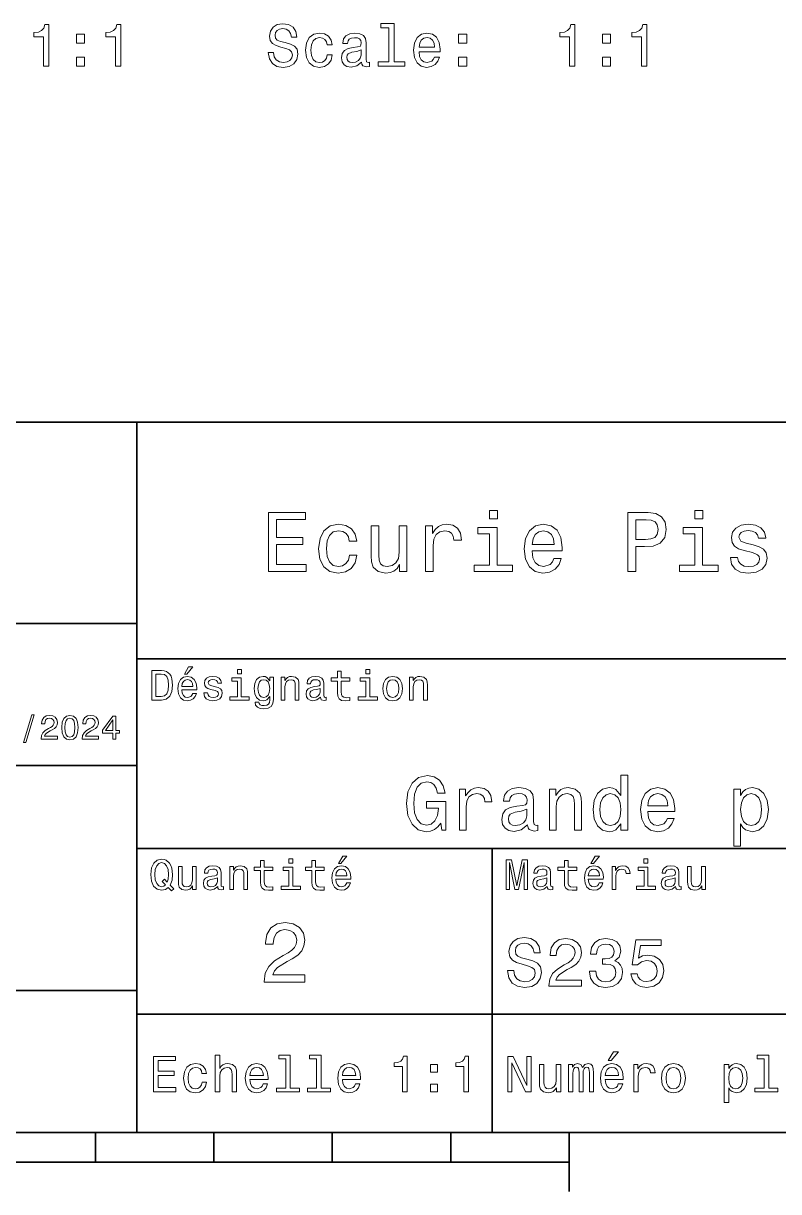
# Model space of a CAD drawing. Extents: x 0 to 297, y 0 to 210.
# Drawn here: x 152.4 to 216.2, y 5 to 103.7 of the extents above; entities that cross this region are included whole.
import ezdxf

# ---------------------------------------------------------------- set-up
doc = ezdxf.new("R2010")
doc.units = 0

msp = doc.modelspace()

# ---------------------------------------------------------------- linework, layer by layer
at = {"color": 7, "lineweight": 35}
for p, q in [((97, 70), (287, 70)), ((162, 10), (162, 70)), ((97, 53), (162, 53)), ((162, 50), (287, 50)), ((97, 41), (162, 41)), ((162, 34), (287, 34)), ((97, 22), (162, 22)), ((162, 20), (287, 20)), ((10, 10), (287, 10)), ((97, 10), (287, 10)), ((98.5, 7.5), (198.5, 7.5))]:
    msp.add_line(p, q, dxfattribs=at)
at = {"color": 7, "lineweight": 35, "ltscale": 0.35}
msp.add_line((192, 20), (192, 34), dxfattribs=at)
at = {"color": 7, "lineweight": 35, "ltscale": 0.25}
msp.add_line((192, 10), (192, 20), dxfattribs=at)
at = {"color": 7, "lineweight": 35, "ltscale": 0.0625}
for p, q in [((158.5, 10), (158.5, 7.5)), ((168.5, 10), (168.5, 7.5)), ((178.5, 10), (178.5, 7.5)), ((188.5, 10), (188.5, 7.5))]:
    msp.add_line(p, q, dxfattribs=at)
at = {"color": 7, "lineweight": 35, "ltscale": 0.125}
msp.add_line((198.5, 10), (198.5, 5), dxfattribs=at)
at = {"color": 7, "lineweight": 13}
for points in [[(173.541153, 101.23568), (173.08223, 101.23568), (173.18309, 100.701096), (173.435257, 100.307724), (173.823578, 100.070694), (174.348068, 99.984962), (174.867523, 100.065651), (175.255859, 100.287552), (175.502975, 100.635536), (175.59375, 101.094467), (175.518097, 101.508011), (175.30629, 101.775307), (174.963348, 101.95182), (174.50441, 102.082939), (174.111038, 102.178764), (173.853836, 102.289711), (173.707581, 102.451096), (173.662201, 102.703262), (173.707581, 102.930206), (173.838715, 103.101677), (174.040436, 103.217667), (174.31781, 103.258011), (174.600235, 103.207581), (174.822144, 103.071411), (174.968399, 102.844467), (175.039001, 102.536835), (175.497925, 102.536835), (175.497925, 102.546921), (175.417236, 103.020981), (175.180206, 103.374008), (174.807007, 103.595909), (174.302689, 103.671555), (173.848801, 103.595909), (173.495773, 103.384094), (173.268829, 103.056282), (173.188126, 102.632652), (173.253693, 102.25441), (173.445343, 101.997208), (173.747925, 101.825737), (174.161469, 101.694611), (174.569977, 101.578621), (174.877609, 101.467667), (175.064209, 101.306282), (175.129776, 101.044037), (175.06926, 100.776749), (174.912918, 100.57502), (174.675888, 100.448936), (174.36824, 100.408592), (174.025314, 100.464066), (173.763062, 100.62545), (173.596634, 100.887695)], [(183.284668, 103.328621), (183.284668, 100.453979), (182.371857, 100.453979), (182.371857, 100.08078), (184.636261, 100.08078), (184.636261, 100.453979), (183.728485, 100.453979), (183.728485, 103.70182), (182.588715, 103.70182), (182.588715, 103.328621)], [(154.102997, 100.08078), (154.56192, 100.08078), (154.56192, 103.605995), (154.218994, 103.605995), (154.128204, 103.298363), (153.946655, 103.091583), (153.669281, 102.970551), (153.285995, 102.930206), (153.285995, 102.572136), (154.102997, 102.572136)], [(156.881805, 102.037552), (157.577774, 102.037552), (157.577774, 102.788994), (156.881805, 102.788994)], [(160.175034, 100.08078), (160.633972, 100.08078), (160.633972, 103.605995), (160.291031, 103.605995), (160.200256, 103.298363), (160.018692, 103.091583), (159.741318, 102.970551), (159.358032, 102.930206), (159.358032, 102.572136), (160.175034, 102.572136)], [(178.05484, 101.891296), (178.493607, 101.891296), (178.402832, 102.294754), (178.185974, 102.61248), (177.848068, 102.809166), (177.409317, 102.884811), (176.925171, 102.783951), (176.557007, 102.501526), (176.325027, 102.042595), (176.244324, 101.427322), (176.319977, 100.817093), (176.546921, 100.363197), (176.904999, 100.08078), (177.39418, 99.984962), (177.827896, 100.060608), (178.165802, 100.272423), (178.397781, 100.605278), (178.498657, 101.04908), (178.075027, 101.04908), (177.999374, 100.766663), (177.858154, 100.55484), (177.656433, 100.423721), (177.409317, 100.383377), (177.101685, 100.448936), (176.879776, 100.650665), (176.743607, 100.978477), (176.698212, 101.442451), (176.743607, 101.896339), (176.884811, 102.224152), (177.111771, 102.42588), (177.409317, 102.496483), (177.671555, 102.451096), (177.868256, 102.335106), (177.999374, 102.143463)], [(180.974884, 100.433807), (180.974884, 100.418678), (181.000092, 100.247208), (181.075745, 100.126167), (181.393463, 100.03035), (181.640579, 100.070694), (181.640579, 100.413635), (181.534668, 100.398506), (181.393463, 100.464066), (181.368256, 100.665794), (181.368256, 102.06781), (181.307724, 102.42588), (181.13121, 102.67804), (180.823578, 102.829338), (180.389862, 102.884811), (179.966232, 102.824295), (179.653549, 102.652824), (179.456863, 102.385536), (179.391296, 102.032509), (179.391296, 102.002251), (179.789719, 102.002251), (179.825027, 102.214066), (179.935974, 102.365364), (180.117523, 102.456139), (180.374725, 102.49144), (180.621857, 102.466225), (180.79837, 102.390579), (180.904266, 102.259453), (180.939575, 102.077896), (180.919403, 101.866081), (180.838715, 101.760178), (180.636978, 101.70974), (180.258743, 101.669395), (179.825027, 101.578621), (179.51738, 101.417236), (179.335831, 101.165077), (179.28035, 100.791878), (179.33078, 100.459023), (179.487122, 100.211906), (179.739288, 100.055565), (180.087265, 100.000092), (180.55629, 100.105995)], [(185.826462, 101.306282), (187.601685, 101.306282), (187.60672, 101.513054), (187.526031, 102.093025), (187.304123, 102.526749), (186.951096, 102.788994), (186.482086, 102.884811), (186.023148, 102.783951), (185.67012, 102.501526), (185.443176, 102.042595), (185.362488, 101.437408), (185.438141, 100.817093), (185.665085, 100.363197), (186.013062, 100.08078), (186.466949, 99.984962), (186.860321, 100.050522), (187.18309, 100.221992), (187.42012, 100.494324), (187.55629, 100.857437), (187.117523, 100.857437), (187.026749, 100.655708), (186.89563, 100.50441), (186.52243, 100.383377), (186.234955, 100.43885), (186.018097, 100.615364), (185.876892, 100.902824), (185.826462, 101.291153)], [(189.17012, 102.037552), (189.866089, 102.037552), (189.866089, 102.788994), (189.17012, 102.788994)], [(198.5354, 100.08078), (198.994324, 100.08078), (198.994324, 103.605995), (198.651398, 103.605995), (198.560608, 103.298363), (198.379059, 103.091583), (198.101685, 102.970551), (197.718399, 102.930206), (197.718399, 102.572136), (198.5354, 102.572136)], [(201.314209, 102.037552), (202.010178, 102.037552), (202.010178, 102.788994), (201.314209, 102.788994)], [(204.607437, 100.08078), (205.066376, 100.08078), (205.066376, 103.605995), (204.723434, 103.605995), (204.63266, 103.298363), (204.451096, 103.091583), (204.173721, 102.970551), (203.790436, 102.930206), (203.790436, 102.572136), (204.607437, 102.572136)], [(185.826462, 101.679482), (185.881943, 102.027466), (186.018097, 102.284668), (186.224884, 102.44101), (186.497208, 102.496483), (186.764496, 102.44101), (186.971268, 102.284668), (187.097351, 102.027466), (187.142746, 101.679482)], [(156.881805, 100.08078), (157.577774, 100.08078), (157.577774, 100.832222), (156.881805, 100.832222)], [(180.924438, 101.028908), (180.863922, 100.766663), (180.702545, 100.564926), (180.460464, 100.433807), (180.162918, 100.38842), (179.971268, 100.413635), (179.835114, 100.494324), (179.749374, 100.635536), (179.724152, 100.832222), (179.744324, 101.008736), (179.825027, 101.134811), (180.147781, 101.276024), (180.55629, 101.33654), (180.924438, 101.457581)], [(189.17012, 100.08078), (189.866089, 100.08078), (189.866089, 100.832222), (189.17012, 100.832222)], [(201.314209, 100.08078), (202.010178, 100.08078), (202.010178, 100.832222), (201.314209, 100.832222)], [(173.109512, 57.381123), (176.279541, 57.381123), (176.279541, 57.986309), (173.772339, 57.986309), (173.772339, 59.679394), (176.005768, 59.679394), (176.005768, 60.277374), (173.772339, 60.277374), (173.772339, 61.775936), (176.221893, 61.775936), (176.221893, 62.381123), (173.109512, 62.381123)], [(192.439484, 62.554031), (191.769455, 62.554031), (191.769455, 61.833572), (192.439484, 61.833572)], [(203.462524, 57.381123), (204.125351, 57.381123), (204.125351, 59.492073), (204.860229, 59.492073), (205.602295, 59.528095), (206.193085, 59.780258), (206.574921, 60.270172), (206.704605, 60.940201), (206.603745, 61.559795), (206.315552, 62.013687), (205.840057, 62.287464), (205.191635, 62.381123), (203.462524, 62.381123)], [(209.788177, 62.554031), (209.118149, 62.554031), (209.118149, 61.833572), (209.788177, 61.833572)], [(179.932281, 59.967579), (180.559082, 59.967579), (180.429398, 60.543945), (180.119598, 60.997837), (179.636887, 61.278816), (179.010086, 61.386887), (178.318436, 61.242794), (177.792511, 60.839336), (177.46109, 60.183716), (177.345825, 59.304752), (177.453888, 58.432995), (177.778091, 57.78458), (178.289627, 57.381123), (178.988464, 57.244236), (179.608063, 57.352303), (180.090775, 57.6549), (180.42218, 58.130402), (180.566284, 58.764408), (179.96109, 58.764408), (179.853027, 58.36095), (179.651291, 58.058357), (179.363113, 57.871037), (179.010086, 57.8134), (178.570602, 57.907059), (178.253601, 58.195244), (178.059082, 58.663544), (177.994232, 59.326366), (178.059082, 59.974781), (178.260803, 60.443081), (178.585007, 60.731266), (179.010086, 60.83213), (179.38472, 60.767288), (179.66571, 60.601585), (179.853027, 60.327808)], [(184.788177, 61.25), (184.154175, 61.25), (184.154175, 59.016571), (184.082123, 58.497837), (183.873199, 58.123196), (183.548996, 57.892651), (183.123917, 57.820602), (182.785294, 57.878242), (182.569168, 58.051151), (182.446686, 58.346542), (182.417862, 58.764408), (182.417862, 61.25), (181.783859, 61.25), (181.783859, 58.706772), (181.805481, 58.195244), (181.942368, 57.770172), (182.360229, 57.381123), (183.030258, 57.244236), (183.390488, 57.294666), (183.700287, 57.424351), (183.966858, 57.647694), (184.182999, 57.971901), (184.182999, 57.381123), (184.788177, 57.381123)], [(186.380402, 57.381123), (187.014404, 57.381123), (187.014404, 59.592937), (187.079254, 60.12608), (187.273773, 60.507923), (187.590775, 60.738472), (188.015854, 60.817722), (188.332855, 60.767288), (188.570602, 60.623199), (188.714691, 60.378242), (188.765121, 60.046829), (189.406342, 60.046829), (189.319885, 60.630402), (189.082123, 61.048271), (188.685883, 61.30043), (188.145538, 61.386887), (187.778091, 61.32925), (187.46109, 61.185158), (187.180115, 60.940201), (186.956772, 60.608788), (186.956772, 61.25), (186.380402, 61.25)], [(195.37175, 59.131844), (197.907776, 59.131844), (197.914978, 59.427231), (197.799713, 60.255764), (197.482712, 60.875359), (196.978378, 61.25), (196.30835, 61.386887), (195.65274, 61.242794), (195.148407, 60.839336), (194.824203, 60.183716), (194.708923, 59.319164), (194.817001, 58.432995), (195.141205, 57.78458), (195.638321, 57.381123), (196.286743, 57.244236), (196.848694, 57.337894), (197.309799, 57.582851), (197.648407, 57.971901), (197.842941, 58.490631), (197.216141, 58.490631), (197.086456, 58.20245), (196.899139, 57.986309), (196.365997, 57.8134), (195.955322, 57.892651), (195.645538, 58.14481), (195.443802, 58.555473), (195.37175, 59.110229)], [(205.01152, 61.76873), (205.443802, 61.725502), (205.760803, 61.588615), (205.94812, 61.336452), (206.01297, 60.940201), (205.940918, 60.522331), (205.746399, 60.270172), (205.414978, 60.140488), (204.96109, 60.104465), (204.125351, 60.104465), (204.125351, 61.76873)], [(214.060516, 59.636166), (213.44812, 59.780258), (212.994232, 59.945965), (212.842941, 60.28458), (212.886169, 60.522331), (213.03746, 60.695244), (213.282425, 60.803314), (213.635437, 60.846542), (213.97406, 60.803314), (214.240631, 60.67363), (214.413544, 60.479107), (214.485596, 60.219738), (215.105194, 60.219738), (215.105194, 60.23415), (214.997116, 60.70245), (214.701721, 61.069885), (214.240631, 61.30043), (213.635437, 61.386887), (213.023056, 61.30043), (212.57637, 61.062679), (212.29538, 60.709652), (212.208939, 60.262966), (212.273773, 59.830688), (212.475494, 59.528095), (212.806915, 59.311958), (213.289627, 59.16066), (213.995682, 58.987751), (214.427948, 58.807636), (214.543228, 58.663544), (214.586456, 58.447407), (214.521606, 58.180836), (214.348694, 57.979107), (214.067719, 57.849422), (213.693085, 57.806194), (213.296829, 57.849422), (213.008636, 58.000721), (212.814117, 58.245674), (212.734863, 58.584293), (212.122482, 58.584293), (212.223343, 58.007923), (212.518738, 57.590057), (212.98703, 57.337894), (213.635437, 57.244236), (214.312683, 57.337894), (214.809799, 57.590057), (215.112396, 57.993515), (215.220459, 58.519451), (215.141205, 58.973343), (214.917862, 59.283138), (214.55043, 59.484871)], [(192.417862, 57.914265), (192.417862, 61.120316), (190.789627, 61.120316), (190.789627, 60.579971), (191.783859, 60.579971), (191.783859, 57.914265), (190.48703, 57.914265), (190.48703, 57.381123), (193.729111, 57.381123), (193.729111, 57.914265)], [(195.37175, 59.664986), (195.451004, 60.162102), (195.645538, 60.529537), (195.940918, 60.75288), (196.329971, 60.83213), (196.711807, 60.75288), (197.007202, 60.529537), (197.187317, 60.162102), (197.252167, 59.664986)], [(209.766571, 57.914265), (209.766571, 61.120316), (208.138321, 61.120316), (208.138321, 60.579971), (209.132568, 60.579971), (209.132568, 57.914265), (207.835724, 57.914265), (207.835724, 57.381123), (211.077805, 57.381123), (211.077805, 57.914265)], [(164.080688, 49.030979), (163.248566, 49.030979), (163.248566, 46.530979), (164.080688, 46.530979), (164.473343, 46.610229), (164.765137, 46.851585), (164.945251, 47.244236), (165.010086, 47.780979), (164.952454, 48.328529), (164.880402, 48.544666), (164.779541, 48.717579), (164.487747, 48.951729), (164.296829, 49.009365)], [(164.055481, 48.731987), (164.329254, 48.677952), (164.516571, 48.512245), (164.628235, 48.216858), (164.664261, 47.780979), (164.624634, 47.359509), (164.51297, 47.064121), (164.322052, 46.887608), (164.055481, 46.829971), (163.583572, 46.829971), (163.583572, 48.731987)], [(165.784576, 47.406338), (167.052597, 47.406338), (167.056198, 47.554035), (166.998566, 47.9683), (166.840057, 48.278099), (166.587891, 48.465416), (166.252884, 48.533859), (165.925079, 48.461815), (165.672913, 48.260086), (165.510803, 47.932278), (165.453171, 47.5), (165.507202, 47.056915), (165.669312, 46.732708), (165.917862, 46.530979), (166.242081, 46.462536), (166.523056, 46.509365), (166.753601, 46.631844), (166.922913, 46.826366), (167.020172, 47.085735), (166.706772, 47.085735), (166.641937, 46.941643), (166.548264, 46.833572), (166.281708, 46.747116), (166.07637, 46.786743), (165.921463, 46.912823), (165.820602, 47.118156), (165.784576, 47.395531)], [(166.004318, 48.728386), (166.216858, 48.728386), (166.717575, 49.340778), (166.364548, 49.340778)], [(168.623199, 47.658501), (168.317001, 47.730545), (168.090057, 47.8134), (168.014404, 47.982708), (168.036026, 48.101585), (168.111664, 48.188038), (168.234146, 48.242073), (168.41066, 48.263687), (168.579971, 48.242073), (168.713257, 48.177231), (168.799713, 48.079971), (168.835739, 47.950287), (169.145538, 47.950287), (169.145538, 47.957493), (169.091492, 48.191643), (168.943802, 48.375359), (168.713257, 48.490635), (168.41066, 48.533859), (168.104462, 48.490635), (167.881119, 48.371758), (167.740631, 48.195244), (167.697403, 47.971901), (167.729828, 47.755764), (167.830688, 47.604465), (167.996399, 47.496399), (168.237747, 47.42075), (168.590775, 47.334293), (168.806915, 47.244236), (168.864548, 47.172188), (168.886169, 47.064121), (168.853745, 46.930836), (168.767288, 46.829971), (168.626801, 46.765129), (168.439484, 46.743515), (168.241348, 46.765129), (168.09726, 46.840778), (168, 46.963257), (167.960373, 47.132565), (167.654175, 47.132565), (167.704605, 46.844379), (167.85231, 46.635445), (168.086456, 46.509365), (168.41066, 46.462536), (168.749283, 46.509365), (168.997833, 46.635445), (169.149139, 46.837173), (169.203171, 47.100143), (169.163544, 47.327087), (169.05188, 47.481987), (168.868149, 47.582851)], [(170.8134, 46.79755), (170.8134, 48.400574), (169.999283, 48.400574), (169.999283, 48.130402), (170.496399, 48.130402), (170.496399, 46.79755), (169.847977, 46.79755), (169.847977, 46.530979), (171.469025, 46.530979), (171.469025, 46.79755)], [(170.824203, 49.117435), (170.489197, 49.117435), (170.489197, 48.757202), (170.824203, 48.757202)], [(173.518738, 46.617435), (173.518738, 48.465416), (173.216141, 48.465416), (173.216141, 48.152016), (172.967575, 48.4366), (172.816284, 48.508644), (172.646973, 48.533859), (172.340775, 48.461815), (172.103027, 48.260086), (171.94812, 47.935879), (171.894089, 47.5), (171.94812, 47.060516), (172.103027, 46.736309), (172.340775, 46.530979), (172.646973, 46.462536), (172.819885, 46.487751), (172.963974, 46.552593), (173.216141, 46.826366), (173.216141, 46.552593), (173.187317, 46.336456), (173.108063, 46.181557), (172.956772, 46.091499), (172.729828, 46.059078), (172.531708, 46.080692), (172.391205, 46.134727), (172.30835, 46.228386), (172.283142, 46.354465), (171.976944, 46.354465), (171.976944, 46.340057), (172.023773, 46.109509), (172.167862, 45.9366), (172.398407, 45.824928), (172.711823, 45.785301), (173.086456, 45.839336), (173.335022, 45.990635), (173.47551, 46.253601)], [(174.181549, 46.530979), (174.498566, 46.530979), (174.498566, 47.647694), (174.530975, 47.903458), (174.635452, 48.090778), (174.797546, 48.206051), (175.013687, 48.249279), (175.1866, 48.213257), (175.294662, 48.115993), (175.348709, 47.953888), (175.366714, 47.737751), (175.366714, 46.530979), (175.683716, 46.530979), (175.683716, 47.802593), (175.669312, 48.058357), (175.604462, 48.270893), (175.391937, 48.465416), (175.060516, 48.533859), (174.876801, 48.508644), (174.721909, 48.440201), (174.588623, 48.324928), (174.484146, 48.170029), (174.484146, 48.465416), (174.181549, 48.465416)], [(177.499283, 46.783142), (177.499283, 46.772335), (177.517288, 46.649857), (177.57132, 46.5634), (177.798264, 46.494957), (177.974777, 46.523773), (177.974777, 46.76873), (177.899139, 46.757923), (177.798264, 46.804756), (177.780258, 46.948845), (177.780258, 47.950287), (177.73703, 48.206051), (177.610947, 48.386166), (177.391205, 48.494236), (177.081406, 48.533859), (176.778824, 48.490635), (176.555481, 48.368156), (176.414978, 48.177231), (176.368149, 47.925072), (176.368149, 47.903458), (176.65274, 47.903458), (176.677948, 48.054756), (176.757202, 48.162823), (176.886887, 48.227665), (177.070602, 48.25288), (177.247116, 48.234871), (177.373199, 48.180836), (177.448853, 48.087173), (177.47406, 47.957493), (177.459656, 47.806194), (177.402023, 47.730545), (177.257919, 47.694523), (176.987747, 47.665707), (176.677948, 47.600864), (176.458206, 47.485592), (176.328537, 47.305473), (176.28891, 47.038906), (176.324921, 46.801151), (176.4366, 46.624638), (176.616714, 46.512966), (176.86528, 46.473343), (177.200287, 46.548992)], [(178.943802, 48.130402), (178.943802, 47.161381), (178.965424, 46.84798), (179.066284, 46.631844), (179.268005, 46.505764), (179.610229, 46.462536), (179.984863, 46.480545), (179.984863, 46.754322), (179.71109, 46.732708), (179.46254, 46.761528), (179.329254, 46.851585), (179.271606, 47.00288), (179.260803, 47.215416), (179.260803, 48.130402), (179.984863, 48.130402), (179.984863, 48.400574), (179.260803, 48.400574), (179.260803, 48.966137), (178.943802, 48.966137), (178.943802, 48.400574), (178.396255, 48.400574), (178.396255, 48.130402)], [(181.656342, 46.79755), (181.656342, 48.400574), (180.842224, 48.400574), (180.842224, 48.130402), (181.33934, 48.130402), (181.33934, 46.79755), (180.690918, 46.79755), (180.690918, 46.530979), (182.311966, 46.530979), (182.311966, 46.79755)], [(181.667145, 49.117435), (181.332138, 49.117435), (181.332138, 48.757202), (181.667145, 48.757202)], [(182.762253, 47.496399), (182.819885, 47.056915), (182.985596, 46.732708), (183.248566, 46.530979), (183.601593, 46.462536), (183.951004, 46.530979), (184.213974, 46.729107), (184.379684, 47.053314), (184.440918, 47.496399), (184.379684, 47.935879), (184.213974, 48.263687), (183.951004, 48.461815), (183.601593, 48.533859), (183.248566, 48.461815), (182.985596, 48.260086), (182.819885, 47.935879)], [(185.024506, 46.530979), (185.341492, 46.530979), (185.341492, 47.647694), (185.373917, 47.903458), (185.478394, 48.090778), (185.640488, 48.206051), (185.856628, 48.249279), (186.029541, 48.213257), (186.137604, 48.115993), (186.19165, 47.953888), (186.209656, 47.737751), (186.209656, 46.530979), (186.526657, 46.530979), (186.526657, 47.802593), (186.512253, 48.058357), (186.447403, 48.270893), (186.234879, 48.465416), (185.903458, 48.533859), (185.719742, 48.508644), (185.56485, 48.440201), (185.431564, 48.324928), (185.327087, 48.170029), (185.327087, 48.465416), (185.024506, 48.465416)], [(165.784576, 47.672909), (165.824203, 47.921471), (165.921463, 48.105186), (166.069168, 48.216858), (166.263687, 48.256485), (166.454605, 48.216858), (166.60231, 48.105186), (166.692368, 47.921471), (166.724777, 47.672909)], [(172.221909, 47.5), (172.254318, 47.820606), (172.351593, 48.058357), (172.502884, 48.198845), (172.704605, 48.249279), (172.917145, 48.198845), (173.075653, 48.058357), (173.172913, 47.820606), (173.208939, 47.5), (173.172913, 47.172188), (173.075653, 46.938038), (172.917145, 46.793949), (172.704605, 46.747116), (172.502884, 46.793949), (172.351593, 46.938038), (172.254318, 47.175793)], [(177.463257, 47.208214), (177.420029, 47.020893), (177.304749, 46.876801), (177.131851, 46.783142), (176.919312, 46.750721), (176.782425, 46.76873), (176.68515, 46.826366), (176.623917, 46.927231), (176.605911, 47.067722), (176.620316, 47.193802), (176.677948, 47.283859), (176.908508, 47.384727), (177.200287, 47.427952), (177.463257, 47.514408)], [(183.086456, 47.5), (183.118881, 47.824207), (183.219742, 48.058357), (183.381851, 48.20245), (183.601593, 48.25288), (183.817719, 48.20245), (183.979828, 48.061958), (184.080688, 47.824207), (184.116714, 47.5), (184.080688, 47.172188), (183.979828, 46.934437), (183.817719, 46.790344), (183.601593, 46.743515), (183.381851, 46.790344), (183.219742, 46.934437), (183.118881, 47.172188)], [(152.417877, 42.956772), (152.616714, 42.956772), (153.314133, 45.279541), (153.112396, 45.279541)], [(153.899139, 43.224785), (155.273773, 43.224785), (155.273773, 43.472622), (154.187317, 43.472622), (154.247849, 43.60807), (154.351593, 43.720463), (154.671478, 43.925072), (154.841507, 44.011528), (155.031708, 44.135448), (155.167145, 44.279541), (155.244965, 44.44957), (155.273773, 44.642651), (155.224792, 44.884727), (155.08934, 45.074928), (154.881851, 45.195965), (154.613831, 45.239193), (154.337173, 45.190201), (154.126801, 45.054756), (153.991364, 44.838619), (153.945251, 44.553314), (153.945251, 44.51297), (154.207504, 44.51297), (154.207504, 44.536022), (154.233429, 44.731991), (154.311249, 44.876083), (154.435165, 44.9683), (154.599426, 45), (154.766571, 44.971184), (154.890488, 44.899136), (154.971191, 44.786743), (155, 44.645535), (154.979828, 44.51297), (154.925079, 44.400578), (154.832855, 44.302593), (154.706055, 44.216141), (154.536026, 44.12392), (154.253601, 43.945248), (154.054764, 43.755043), (153.9366, 43.524498), (153.899139, 43.233429)], [(155.642654, 44.201729), (155.685883, 43.749279), (155.821335, 43.426514), (156.037476, 43.230549), (156.337173, 43.167149), (156.634003, 43.230549), (156.850143, 43.426514), (156.982712, 43.749279), (157.028824, 44.201729), (156.982712, 44.651299), (156.927963, 44.829971), (156.850143, 44.976948), (156.634003, 45.172913), (156.337173, 45.239193), (156.037476, 45.172913), (155.821335, 44.974064), (155.685883, 44.651299)], [(155.919312, 44.201729), (155.942368, 44.550434), (156.01442, 44.801155), (156.144104, 44.948128), (156.337173, 45), (156.527374, 44.948128), (156.657059, 44.801155), (156.729111, 44.550434), (156.752167, 44.201729), (156.729111, 43.850143), (156.657059, 43.599426), (156.527374, 43.45245), (156.337173, 43.403458), (156.144104, 43.45245), (156.01442, 43.599426), (155.942368, 43.850143)], [(157.368881, 43.224785), (158.743515, 43.224785), (158.743515, 43.472622), (157.657059, 43.472622), (157.71759, 43.60807), (157.821335, 43.720463), (158.14122, 43.925072), (158.311249, 44.011528), (158.50145, 44.135448), (158.636887, 44.279541), (158.714706, 44.44957), (158.743515, 44.642651), (158.694534, 44.884727), (158.559082, 45.074928), (158.351593, 45.195965), (158.083572, 45.239193), (157.806915, 45.190201), (157.596542, 45.054756), (157.461105, 44.838619), (157.414993, 44.553314), (157.414993, 44.51297), (157.677231, 44.51297), (157.677231, 44.536022), (157.703171, 44.731991), (157.780991, 44.876083), (157.904907, 44.9683), (158.069168, 45), (158.236313, 44.971184), (158.360229, 44.899136), (158.440918, 44.786743), (158.469742, 44.645535), (158.44957, 44.51297), (158.394821, 44.400578), (158.302597, 44.302593), (158.175797, 44.216141), (158.005768, 44.12392), (157.723343, 43.945248), (157.524506, 43.755043), (157.406342, 43.524498), (157.368881, 43.233429)], [(159.965424, 43.224785), (160.224792, 43.224785), (160.224792, 43.720463), (160.510086, 43.720463), (160.510086, 43.951008), (160.224792, 43.951008), (160.224792, 45.181557), (159.96254, 45.181557), (159.086456, 43.974064), (159.086456, 43.720463), (159.965424, 43.720463)], [(159.328537, 43.951008), (159.965424, 44.847263), (159.965424, 43.951008)], [(187.652008, 36.133286), (187.762253, 35.530258), (188.086456, 35.530258), (188.086456, 37.961815), (186.445969, 37.961815), (186.445969, 37.41066), (187.457489, 37.41066), (187.457489, 37.371758), (187.379684, 36.775215), (187.172195, 36.334293), (186.854462, 36.055473), (186.458939, 35.964695), (186.018005, 36.081409), (185.674347, 36.431557), (185.453888, 37.008644), (185.376083, 37.799709), (185.447403, 38.584293), (185.667862, 39.161381), (186.018005, 39.511528), (186.491348, 39.634724), (186.815567, 39.569885), (187.081406, 39.388329), (187.27594, 39.083572), (187.386169, 38.675072), (188.028091, 38.675072), (187.859512, 39.29755), (187.541779, 39.764408), (187.094376, 40.049709), (186.530258, 40.153458), (185.791061, 39.991352), (185.233429, 39.518009), (184.876801, 38.772331), (184.753601, 37.780258), (184.876801, 36.7817), (185.233429, 36.036022), (185.758636, 35.562679), (186.420029, 35.407059), (186.789627, 35.458931), (187.120316, 35.588615), (187.405624, 35.815559)], [(202.876801, 36.068443), (202.876801, 35.530258), (203.447403, 35.530258), (203.447403, 40.185879), (202.883286, 40.185879), (202.883286, 38.480545), (202.448853, 38.973343), (202.182999, 39.090057), (201.878235, 39.135445), (201.327087, 39.005764), (200.899139, 38.642651), (200.620316, 38.059078), (200.523056, 37.274494), (200.620316, 36.489914), (200.899139, 35.899857), (201.327087, 35.530258), (201.878235, 35.407059), (202.182999, 35.45245), (202.455322, 35.569164)], [(189.240631, 35.530258), (189.811234, 35.530258), (189.811234, 37.520893), (189.869598, 38.000721), (190.044662, 38.344379), (190.329971, 38.551872), (190.71254, 38.623199), (190.997833, 38.577808), (191.211807, 38.448124), (191.341492, 38.227665), (191.386887, 37.929394), (191.963974, 37.929394), (191.886169, 38.454609), (191.672195, 38.830692), (191.315567, 39.057636), (190.829254, 39.135445), (190.49855, 39.083572), (190.213257, 38.953888), (189.960373, 38.733429), (189.759369, 38.435158), (189.759369, 39.012245), (189.240631, 39.012245)], [(194.998566, 35.98415), (194.998566, 35.964695), (195.030975, 35.744236), (195.128235, 35.588615), (195.536743, 35.465416), (195.854462, 35.517288), (195.854462, 35.958214), (195.718292, 35.938759), (195.536743, 36.023052), (195.504318, 36.282421), (195.504318, 38.085014), (195.426514, 38.545387), (195.19957, 38.869595), (194.804031, 39.064121), (194.246399, 39.135445), (193.701721, 39.057636), (193.299713, 38.837173), (193.046829, 38.493515), (192.96254, 38.039623), (192.96254, 38.000721), (193.474777, 38.000721), (193.520172, 38.273052), (193.662827, 38.467579), (193.896255, 38.584293), (194.226944, 38.629681), (194.544662, 38.59726), (194.771606, 38.5), (194.907776, 38.331409), (194.953171, 38.09798), (194.927231, 37.825645), (194.823486, 37.68948), (194.564117, 37.624638), (194.077805, 37.572765), (193.520172, 37.456051), (193.124634, 37.248558), (192.891205, 36.924351), (192.819885, 36.444523), (192.88472, 36.016571), (193.085739, 35.698845), (193.409943, 35.497837), (193.857346, 35.426514), (194.460373, 35.562679)], [(196.833572, 35.530258), (197.404175, 35.530258), (197.404175, 37.540344), (197.46254, 38.000721), (197.650574, 38.337894), (197.942368, 38.545387), (198.331406, 38.623199), (198.642654, 38.558357), (198.837173, 38.383286), (198.934433, 38.091499), (198.966858, 37.70245), (198.966858, 35.530258), (199.53746, 35.530258), (199.53746, 37.819164), (199.51152, 38.279537), (199.394806, 38.662102), (199.012253, 39.012245), (198.41571, 39.135445), (198.085007, 39.090057), (197.806198, 38.966858), (197.566284, 38.759365), (197.378235, 38.480545), (197.378235, 39.012245), (196.833572, 39.012245)], [(201.97551, 38.623199), (202.351578, 38.532421), (202.636887, 38.279537), (202.805481, 37.858067), (202.870316, 37.274494), (202.805481, 36.684437), (202.636887, 36.262966), (202.351578, 36.003601), (201.97551, 35.919308), (201.618881, 36.003601), (201.346542, 36.262966), (201.164978, 36.690922), (201.106628, 37.274494), (201.164978, 37.851585), (201.346542, 38.273052), (201.618881, 38.532421)], [(205.139771, 37.105907), (207.422195, 37.105907), (207.42868, 37.371758), (207.324921, 38.117435), (207.039627, 38.675072), (206.585739, 39.012245), (205.982712, 39.135445), (205.392654, 39.005764), (204.938766, 38.642651), (204.646973, 38.052593), (204.543228, 37.274494), (204.640488, 36.476944), (204.932281, 35.893372), (205.379684, 35.530258), (205.963257, 35.407059), (206.469025, 35.491352), (206.884003, 35.711815), (207.188766, 36.061958), (207.363831, 36.528816), (206.799713, 36.528816), (206.682999, 36.269451), (206.514404, 36.074928), (206.034576, 35.919308), (205.664978, 35.990631), (205.386169, 36.217579), (205.204605, 36.587173), (205.139771, 37.086452)], [(205.139771, 37.585735), (205.21109, 38.033138), (205.386169, 38.363831), (205.652023, 38.564842), (206.002167, 38.636166), (206.345825, 38.564842), (206.611664, 38.363831), (206.773773, 38.033138), (206.832138, 37.585735)], [(212.985596, 38.474064), (212.985596, 39.012245), (212.414978, 39.012245), (212.414978, 34.181557), (212.985596, 34.181557), (212.985596, 36.061958), (213.1866, 35.757202), (213.413544, 35.556194), (213.984146, 35.407059), (214.528809, 35.530258), (214.956772, 35.899857), (215.235596, 36.483429), (215.33934, 37.274494), (215.235596, 38.059078), (214.956772, 38.642651), (214.528809, 39.005764), (213.984146, 39.135445), (213.672913, 39.096542), (213.407059, 38.973343), (213.180115, 38.76585)], [(213.886887, 35.919308), (213.504318, 36.003601), (213.225494, 36.262966), (213.05043, 36.684437), (212.992065, 37.274494), (213.05043, 37.858067), (213.225494, 38.279537), (213.504318, 38.532421), (213.886887, 38.623199), (214.23703, 38.532421), (214.515854, 38.273052), (214.690918, 37.851585), (214.755768, 37.274494), (214.690918, 36.690922), (214.515854, 36.262966), (214.23703, 36.003601)], [(194.933716, 36.749279), (194.855911, 36.412102), (194.648407, 36.152737), (194.337173, 35.98415), (193.954605, 35.925793), (193.708206, 35.958214), (193.533142, 36.061958), (193.422913, 36.243515), (193.390488, 36.496395), (193.416428, 36.723343), (193.520172, 36.885445), (193.93515, 37.067001), (194.460373, 37.14481), (194.933716, 37.30043)], [(164.642654, 30.685879), (164.916428, 30.401297), (165.107346, 30.592218), (164.811966, 30.894812), (164.963257, 31.305475), (165.010086, 31.780979), (164.941635, 32.339336), (164.862396, 32.56628), (164.757919, 32.753601), (164.46254, 33.009365), (164.282425, 33.074207), (164.08429, 33.099422), (163.702454, 33.009365), (163.41066, 32.757202), (163.223343, 32.342937), (163.158508, 31.780979), (163.223343, 31.219019), (163.407059, 30.804754), (163.698853, 30.54899), (164.08429, 30.462536), (164.39769, 30.520172)], [(164.41571, 30.916426), (164.260803, 30.801151), (164.08429, 30.765129), (163.850143, 30.829971), (163.666428, 31.024494), (163.543945, 31.341497), (163.504318, 31.780979), (163.543945, 32.216858), (163.662827, 32.537464), (163.846542, 32.731987), (164.08429, 32.80043), (164.318451, 32.731987), (164.502167, 32.533859), (164.621033, 32.213257), (164.664261, 31.780979), (164.631851, 31.40634), (164.5634, 31.150576), (164.329254, 31.395533), (164.13472, 31.211815)], [(172.438034, 32.130402), (172.438034, 31.161383), (172.459656, 30.847982), (172.560516, 30.631844), (172.762253, 30.505762), (173.104462, 30.462536), (173.479111, 30.480547), (173.479111, 30.754322), (173.205338, 30.732708), (172.956772, 30.761526), (172.823486, 30.851583), (172.765854, 31.002882), (172.755035, 31.215418), (172.755035, 32.130402), (173.479111, 32.130402), (173.479111, 32.400574), (172.755035, 32.400574), (172.755035, 32.966137), (172.438034, 32.966137), (172.438034, 32.400574), (171.890488, 32.400574), (171.890488, 32.130402)], [(175.161377, 33.117435), (174.82637, 33.117435), (174.82637, 32.757202), (175.161377, 32.757202)], [(176.775223, 32.130402), (176.775223, 31.161383), (176.796829, 30.847982), (176.89769, 30.631844), (177.099426, 30.505762), (177.44165, 30.462536), (177.816284, 30.480547), (177.816284, 30.754322), (177.542511, 30.732708), (177.293945, 30.761526), (177.16066, 30.851583), (177.103027, 31.002882), (177.092224, 31.215418), (177.092224, 32.130402), (177.816284, 32.130402), (177.816284, 32.400574), (177.092224, 32.400574), (177.092224, 32.966137), (176.775223, 32.966137), (176.775223, 32.400574), (176.227661, 32.400574), (176.227661, 32.130402)], [(179.015854, 32.728386), (179.228394, 32.728386), (179.729111, 33.340778), (179.376083, 33.340778)], [(193.183716, 30.530979), (193.46109, 30.530979), (193.46109, 32.80043), (193.929398, 30.530979), (194.239197, 30.530979), (194.703888, 32.80043), (194.703888, 30.530979), (194.984863, 30.530979), (194.984863, 33.030979), (194.545395, 33.030979), (194.08429, 30.826368), (193.626801, 33.030979), (193.183716, 33.030979)], [(198.100861, 32.130402), (198.100861, 31.161383), (198.122482, 30.847982), (198.223343, 30.631844), (198.425079, 30.505762), (198.767288, 30.462536), (199.141937, 30.480547), (199.141937, 30.754322), (198.868149, 30.732708), (198.619598, 30.761526), (198.486313, 30.851583), (198.42868, 31.002882), (198.417862, 31.215418), (198.417862, 32.130402), (199.141937, 32.130402), (199.141937, 32.400574), (198.417862, 32.400574), (198.417862, 32.966137), (198.100861, 32.966137), (198.100861, 32.400574), (197.553314, 32.400574), (197.553314, 32.130402)], [(200.341492, 32.728386), (200.554031, 32.728386), (201.054749, 33.340778), (200.701736, 33.340778)], [(205.161377, 33.117435), (204.82637, 33.117435), (204.82637, 32.757202), (205.161377, 32.757202)], [(166.998566, 32.465416), (166.681549, 32.465416), (166.681549, 31.348703), (166.645538, 31.089336), (166.541061, 30.902016), (166.378967, 30.786743), (166.166428, 30.750719), (165.997116, 30.779539), (165.889053, 30.865993), (165.827805, 31.013687), (165.8134, 31.222622), (165.8134, 32.465416), (165.496399, 32.465416), (165.496399, 31.193804), (165.507202, 30.93804), (165.575653, 30.725504), (165.784576, 30.530979), (166.119598, 30.462536), (166.299713, 30.487751), (166.454605, 30.552593), (166.587891, 30.664265), (166.695969, 30.826368), (166.695969, 30.530979), (166.998566, 30.530979)], [(168.824921, 30.78314), (168.824921, 30.772333), (168.842941, 30.649855), (168.896973, 30.5634), (169.123917, 30.494957), (169.30043, 30.523775), (169.30043, 30.768732), (169.224777, 30.757925), (169.123917, 30.804754), (169.105911, 30.948847), (169.105911, 31.950287), (169.062683, 32.206051), (168.9366, 32.386166), (168.716858, 32.494236), (168.407059, 32.533859), (168.104462, 32.490635), (167.881119, 32.368156), (167.740631, 32.177231), (167.693802, 31.925072), (167.693802, 31.903458), (167.978394, 31.903458), (168.003601, 32.054756), (168.082855, 32.162823), (168.21254, 32.227665), (168.396255, 32.25288), (168.572769, 32.234871), (168.698853, 32.180836), (168.77449, 32.087173), (168.799713, 31.957493), (168.785309, 31.806194), (168.727661, 31.730547), (168.583572, 31.694523), (168.3134, 31.665705), (168.003601, 31.600864), (167.783859, 31.48559), (167.654175, 31.305475), (167.614548, 31.038904), (167.650574, 30.801151), (167.762253, 30.62464), (167.942368, 30.512968), (168.190918, 30.473343), (168.52594, 30.54899)], [(169.844376, 30.530979), (170.161377, 30.530979), (170.161377, 31.647694), (170.193802, 31.903458), (170.298279, 32.090778), (170.460373, 32.206051), (170.676514, 32.249279), (170.849426, 32.213257), (170.957489, 32.115993), (171.011536, 31.95389), (171.029541, 31.737751), (171.029541, 30.530979), (171.346542, 30.530979), (171.346542, 31.802593), (171.332138, 32.058357), (171.267288, 32.270893), (171.054749, 32.465416), (170.723343, 32.533859), (170.539627, 32.508644), (170.38472, 32.440201), (170.251434, 32.324928), (170.146973, 32.170029), (170.146973, 32.465416), (169.844376, 32.465416)], [(175.150574, 30.79755), (175.150574, 32.400574), (174.336456, 32.400574), (174.336456, 32.130402), (174.833572, 32.130402), (174.833572, 30.79755), (174.185165, 30.79755), (174.185165, 30.530979), (175.806198, 30.530979), (175.806198, 30.79755)], [(178.796112, 31.40634), (180.064117, 31.40634), (180.067719, 31.554033), (180.010086, 31.9683), (179.851593, 32.278099), (179.599426, 32.465416), (179.264404, 32.533859), (178.9366, 32.461815), (178.684433, 32.260086), (178.522339, 31.932276), (178.464691, 31.5), (178.518738, 31.056915), (178.680832, 30.732708), (178.929398, 30.530979), (179.253601, 30.462536), (179.534576, 30.509365), (179.765137, 30.631844), (179.934433, 30.826368), (180.031708, 31.085733), (179.718292, 31.085733), (179.653458, 30.941643), (179.559799, 30.833572), (179.293228, 30.747118), (179.087891, 30.786743), (178.932999, 30.912823), (178.832138, 31.118155), (178.796112, 31.395533)], [(178.796112, 31.672911), (178.835739, 31.921469), (178.932999, 32.105186), (179.080688, 32.216858), (179.275208, 32.256485), (179.466141, 32.216858), (179.613831, 32.105186), (179.703888, 31.921469), (179.736313, 31.672911)], [(196.656342, 30.78314), (196.656342, 30.772333), (196.674347, 30.649855), (196.728394, 30.5634), (196.955338, 30.494957), (197.131851, 30.523775), (197.131851, 30.768732), (197.056198, 30.757925), (196.955338, 30.804754), (196.937317, 30.948847), (196.937317, 31.950287), (196.894089, 32.206051), (196.768005, 32.386166), (196.548264, 32.494236), (196.23848, 32.533859), (195.935883, 32.490635), (195.71254, 32.368156), (195.572052, 32.177231), (195.525223, 31.925072), (195.525223, 31.903458), (195.809799, 31.903458), (195.835022, 32.054756), (195.914261, 32.162823), (196.043945, 32.227665), (196.227661, 32.25288), (196.404175, 32.234871), (196.530258, 32.180836), (196.605911, 32.087173), (196.631119, 31.957493), (196.616714, 31.806194), (196.559082, 31.730547), (196.414978, 31.694523), (196.144806, 31.665705), (195.835022, 31.600864), (195.61528, 31.48559), (195.485596, 31.305475), (195.445969, 31.038904), (195.481995, 30.801151), (195.593658, 30.62464), (195.773773, 30.512968), (196.022339, 30.473343), (196.357346, 30.54899)], [(200.121765, 31.40634), (201.389771, 31.40634), (201.393372, 31.554033), (201.335739, 31.9683), (201.177231, 32.278099), (200.925079, 32.465416), (200.590057, 32.533859), (200.262253, 32.461815), (200.010086, 32.260086), (199.847977, 31.932276), (199.790344, 31.5), (199.844376, 31.056915), (200.006485, 30.732708), (200.255051, 30.530979), (200.579254, 30.462536), (200.860229, 30.509365), (201.090775, 30.631844), (201.260086, 30.826368), (201.357346, 31.085733), (201.043945, 31.085733), (200.979111, 30.941643), (200.885452, 30.833572), (200.618881, 30.747118), (200.413544, 30.786743), (200.258652, 30.912823), (200.157776, 31.118155), (200.121765, 31.395533)], [(200.121765, 31.672911), (200.161377, 31.921469), (200.258652, 32.105186), (200.406342, 32.216858), (200.600861, 32.256485), (200.791794, 32.216858), (200.939484, 32.105186), (201.029541, 31.921469), (201.061966, 31.672911)], [(202.131851, 30.530979), (202.448853, 30.530979), (202.448853, 31.636887), (202.481262, 31.903458), (202.578537, 32.094379), (202.73703, 32.209652), (202.94957, 32.249279), (203.108063, 32.224064), (203.226944, 32.152016), (203.298996, 32.029537), (203.324203, 31.863832), (203.644806, 31.863832), (203.601593, 32.155621), (203.482712, 32.364552), (203.284576, 32.490635), (203.014404, 32.533859), (202.830688, 32.505043), (202.672195, 32.432995), (202.531708, 32.310516), (202.420029, 32.144814), (202.420029, 32.465416), (202.131851, 32.465416)], [(205.150574, 30.79755), (205.150574, 32.400574), (204.336456, 32.400574), (204.336456, 32.130402), (204.833572, 32.130402), (204.833572, 30.79755), (204.185165, 30.79755), (204.185165, 30.530979), (205.806198, 30.530979), (205.806198, 30.79755)], [(207.499283, 30.78314), (207.499283, 30.772333), (207.517288, 30.649855), (207.57132, 30.5634), (207.798264, 30.494957), (207.974777, 30.523775), (207.974777, 30.768732), (207.899139, 30.757925), (207.798264, 30.804754), (207.780258, 30.948847), (207.780258, 31.950287), (207.73703, 32.206051), (207.610947, 32.386166), (207.391205, 32.494236), (207.081406, 32.533859), (206.778824, 32.490635), (206.555481, 32.368156), (206.414978, 32.177231), (206.368149, 31.925072), (206.368149, 31.903458), (206.65274, 31.903458), (206.677948, 32.054756), (206.757202, 32.162823), (206.886887, 32.227665), (207.070602, 32.25288), (207.247116, 32.234871), (207.373199, 32.180836), (207.448853, 32.087173), (207.47406, 31.957493), (207.459656, 31.806194), (207.402023, 31.730547), (207.257919, 31.694523), (206.987747, 31.665705), (206.677948, 31.600864), (206.458206, 31.48559), (206.328537, 31.305475), (206.28891, 31.038904), (206.324921, 30.801151), (206.4366, 30.62464), (206.616714, 30.512968), (206.86528, 30.473343), (207.200287, 30.54899)], [(210.010086, 32.465416), (209.693085, 32.465416), (209.693085, 31.348703), (209.657059, 31.089336), (209.552597, 30.902016), (209.390488, 30.786743), (209.177948, 30.750719), (209.008636, 30.779539), (208.900574, 30.865993), (208.83934, 31.013687), (208.824921, 31.222622), (208.824921, 32.465416), (208.507919, 32.465416), (208.507919, 31.193804), (208.518738, 30.93804), (208.587173, 30.725504), (208.796112, 30.530979), (209.131119, 30.462536), (209.311234, 30.487751), (209.466141, 30.552593), (209.599426, 30.664265), (209.707489, 30.826368), (209.707489, 30.530979), (210.010086, 30.530979)], [(168.78891, 31.208212), (168.745682, 31.020893), (168.630402, 30.876801), (168.457489, 30.78314), (168.244965, 30.750719), (168.108063, 30.768732), (168.010803, 30.826368), (167.94957, 30.927233), (167.931549, 31.067722), (167.945969, 31.193804), (168.003601, 31.283861), (168.234146, 31.384726), (168.52594, 31.427954), (168.78891, 31.514408)], [(196.620316, 31.208212), (196.577087, 31.020893), (196.461823, 30.876801), (196.28891, 30.78314), (196.07637, 30.750719), (195.939484, 30.768732), (195.842224, 30.826368), (195.780975, 30.927233), (195.76297, 31.067722), (195.777374, 31.193804), (195.835022, 31.283861), (196.065567, 31.384726), (196.357346, 31.427954), (196.620316, 31.514408)], [(207.463257, 31.208212), (207.420029, 31.020893), (207.304749, 30.876801), (207.131851, 30.78314), (206.919312, 30.750719), (206.782425, 30.768732), (206.68515, 30.826368), (206.623917, 30.927233), (206.605911, 31.067722), (206.620316, 31.193804), (206.677948, 31.283861), (206.908508, 31.384726), (207.200287, 31.427954), (207.463257, 31.514408)], [(172.742065, 22.700289), (176.178665, 22.700289), (176.178665, 23.319885), (173.462524, 23.319885), (173.613831, 23.658503), (173.873199, 23.939482), (174.672897, 24.45101), (175.097977, 24.667147), (175.573486, 24.976946), (175.912094, 25.337177), (176.106628, 25.762249), (176.178665, 26.244957), (176.056183, 26.850143), (175.717575, 27.325649), (175.198837, 27.628242), (174.528809, 27.736313), (173.837173, 27.613834), (173.311234, 27.275217), (172.97261, 26.734871), (172.857346, 26.021614), (172.857346, 25.92075), (173.512955, 25.92075), (173.512955, 25.978386), (173.577805, 26.4683), (173.772324, 26.828531), (174.082123, 27.059078), (174.492783, 27.138329), (174.91066, 27.066282), (175.220459, 26.886168), (175.42218, 26.605188), (175.494232, 26.252163), (175.443802, 25.92075), (175.306915, 25.639771), (175.076355, 25.394814), (174.759354, 25.178675), (174.33429, 24.948128), (173.628235, 24.501442), (173.131119, 24.025938), (172.835724, 23.449568), (172.742065, 22.721903)], [(193.824203, 23.680117), (193.299713, 23.680117), (193.414978, 23.069164), (193.703171, 22.619596), (194.146973, 22.348703), (194.746399, 22.250721), (195.340057, 22.342941), (195.783859, 22.596542), (196.066284, 22.994238), (196.170029, 23.518732), (196.083572, 23.991356), (195.841492, 24.296831), (195.44957, 24.49856), (194.925079, 24.648417), (194.47551, 24.757925), (194.181549, 24.884727), (194.014404, 25.069164), (193.96254, 25.357349), (194.014404, 25.616714), (194.164261, 25.812681), (194.394806, 25.945246), (194.711823, 25.991356), (195.034576, 25.933718), (195.288177, 25.778099), (195.455338, 25.518732), (195.536026, 25.167149), (196.060516, 25.167149), (196.060516, 25.178675), (195.968292, 25.720463), (195.697403, 26.12392), (195.270889, 26.377522), (194.694519, 26.463978), (194.175797, 26.377522), (193.772339, 26.135448), (193.51297, 25.760807), (193.420746, 25.276657), (193.495682, 24.844381), (193.714691, 24.550434), (194.060516, 24.354467), (194.533142, 24.204613), (195, 24.072046), (195.351578, 23.945246), (195.564835, 23.760807), (195.639771, 23.461096), (195.570602, 23.155621), (195.391937, 22.925074), (195.121033, 22.780981), (194.769455, 22.734871), (194.377518, 22.798271), (194.077805, 22.98271), (193.887604, 23.282421)], [(196.798264, 22.360231), (199.547546, 22.360231), (199.547546, 22.855909), (197.374634, 22.855909), (197.495682, 23.126802), (197.703171, 23.351585), (198.342941, 23.760807), (198.682999, 23.933718), (199.0634, 24.181557), (199.33429, 24.469742), (199.489914, 24.809799), (199.547546, 25.195967), (199.44957, 25.680117), (199.17868, 26.06052), (198.763687, 26.302595), (198.227661, 26.38905), (197.674347, 26.291067), (197.253601, 26.020174), (196.982712, 25.587896), (196.890488, 25.017292), (196.890488, 24.9366), (197.414978, 24.9366), (197.414978, 24.98271), (197.466858, 25.374641), (197.622482, 25.662825), (197.870316, 25.847263), (198.198853, 25.910664), (198.533142, 25.853027), (198.780975, 25.708935), (198.942368, 25.48415), (199, 25.201729), (198.959656, 24.9366), (198.850143, 24.711817), (198.66571, 24.51585), (198.412109, 24.342941), (198.072052, 24.158503), (197.507202, 23.801153), (197.109512, 23.42075), (196.873199, 22.959656), (196.798264, 22.377522)], [(200.221909, 23.616716), (200.221909, 23.57637), (200.314117, 23.023056), (200.585022, 22.60807), (201.01152, 22.342941), (201.57637, 22.244957), (202.175797, 22.342941), (202.625366, 22.596542), (202.913544, 23), (203.017288, 23.518732), (202.971176, 23.858791), (202.844376, 24.135448), (202.636887, 24.348703), (202.360229, 24.504324), (202.734863, 24.815563), (202.867432, 25.311239), (202.780975, 25.760807), (202.533142, 26.100864), (202.129684, 26.314121), (201.57637, 26.38905), (201.057632, 26.296831), (200.659943, 26.043228), (200.400574, 25.639771), (200.314117, 25.103746), (200.314117, 25.063402), (200.827087, 25.063402), (200.873199, 25.432278), (201.023056, 25.697407), (201.265137, 25.858791), (201.605194, 25.916428), (201.904892, 25.870317), (202.123917, 25.749281), (202.256485, 25.553314), (202.30835, 25.288185), (202.256485, 25.005764), (202.118149, 24.815563), (201.876083, 24.700289), (201.547546, 24.665707), (201.322769, 24.671471), (201.322769, 24.216139), (201.605194, 24.227667), (201.968292, 24.175793), (202.239197, 24.037464), (202.400574, 23.812681), (202.458206, 23.518732), (202.394806, 23.184439), (202.227661, 22.9366), (201.96254, 22.780981), (201.610947, 22.729107), (201.247833, 22.786745), (200.982712, 22.959656), (200.815567, 23.236313), (200.752167, 23.616716)], [(203.714691, 23.40346), (203.841492, 22.930836), (204.123917, 22.56196), (204.53891, 22.331413), (205.069168, 22.244957), (205.651291, 22.348703), (206.106628, 22.631124), (206.394806, 23.080692), (206.504318, 23.657061), (206.406342, 24.193085), (206.129684, 24.613834), (205.697403, 24.884727), (205.138336, 24.98271), (204.706055, 24.913546), (204.371765, 24.723343), (204.533142, 25.801153), (206.285309, 25.801153), (206.285309, 26.273777), (204.146973, 26.273777), (203.829971, 24.152739), (204.291061, 24.152739), (204.625366, 24.423632), (205.05188, 24.521614), (205.420746, 24.458214), (205.703171, 24.273777), (205.881851, 23.991356), (205.945251, 23.628242), (205.881851, 23.265131), (205.697403, 22.98271), (205.414978, 22.804035), (205.05188, 22.740635), (204.746399, 22.780981), (204.510086, 22.913546), (204.337173, 23.121038), (204.250717, 23.40346)], [(201.809799, 16.065563), (202.06485, 16.065563), (202.66571, 16.800432), (202.242081, 16.800432)], [(163.393372, 13.428675), (165.295395, 13.428675), (165.295395, 13.791787), (163.791061, 13.791787), (163.791061, 14.807637), (165.131119, 14.807637), (165.131119, 15.166427), (163.791061, 15.166427), (163.791061, 16.065563), (165.260803, 16.065563), (165.260803, 16.428675), (163.393372, 16.428675)], [(167.48703, 14.980548), (167.863113, 14.980548), (167.785309, 15.326369), (167.599426, 15.598703), (167.309799, 15.767292), (166.933716, 15.832133), (166.518738, 15.745678), (166.203171, 15.503603), (166.004318, 15.110231), (165.935165, 14.582853), (166, 14.059798), (166.194519, 13.67075), (166.501434, 13.428675), (166.920746, 13.346542), (167.292511, 13.411384), (167.582138, 13.592939), (167.780975, 13.878242), (167.867432, 14.258646), (167.504318, 14.258646), (167.439484, 14.016571), (167.318451, 13.835014), (167.145538, 13.722623), (166.933716, 13.688041), (166.670029, 13.744237), (166.479828, 13.917148), (166.363113, 14.198127), (166.324203, 14.595821), (166.363113, 14.984871), (166.484146, 15.26585), (166.67868, 15.438761), (166.933716, 15.49928), (167.158508, 15.460375), (167.327087, 15.360951), (167.439484, 15.196686)], [(168.610947, 13.428675), (168.991348, 13.428675), (168.991348, 14.768732), (169.030258, 15.075649), (169.155624, 15.300432), (169.350143, 15.438761), (169.609512, 15.490635), (169.817001, 15.447407), (169.946686, 15.330692), (170.011536, 15.136168), (170.033142, 14.876801), (170.033142, 13.428675), (170.413544, 13.428675), (170.413544, 14.954612), (170.396255, 15.261528), (170.318451, 15.516571), (170.0634, 15.75), (169.66571, 15.832133), (169.44957, 15.801874), (169.263687, 15.719741), (169.108063, 15.590058), (168.991348, 15.412825), (168.991348, 16.532421), (168.610947, 16.532421)], [(171.546112, 14.479107), (173.067719, 14.479107), (173.072052, 14.656341), (173.002884, 15.153459), (172.812683, 15.525217), (172.510086, 15.75), (172.108063, 15.832133), (171.714691, 15.745678), (171.412109, 15.503603), (171.217575, 15.110231), (171.148422, 14.591499), (171.213257, 14.059798), (171.407776, 13.67075), (171.706055, 13.428675), (172.095108, 13.346542), (172.432281, 13.402739), (172.708939, 13.549712), (172.912109, 13.783141), (173.028824, 14.09438), (172.65274, 14.09438), (172.574936, 13.92147), (172.46254, 13.791787), (172.142654, 13.688041), (171.896255, 13.735591), (171.710373, 13.886888), (171.58934, 14.133286), (171.546112, 14.466139)], [(174.572052, 16.212536), (174.572052, 13.748559), (173.789627, 13.748559), (173.789627, 13.428675), (175.730545, 13.428675), (175.730545, 13.748559), (174.952454, 13.748559), (174.952454, 16.532421), (173.97551, 16.532421), (173.97551, 16.212536)], [(177.174347, 16.212536), (177.174347, 13.748559), (176.391937, 13.748559), (176.391937, 13.428675), (178.332855, 13.428675), (178.332855, 13.748559), (177.554749, 13.748559), (177.554749, 16.532421), (176.577805, 16.532421), (176.577805, 16.212536)], [(179.353027, 14.479107), (180.874634, 14.479107), (180.878967, 14.656341), (180.809799, 15.153459), (180.619598, 15.525217), (180.317001, 15.75), (179.914978, 15.832133), (179.521606, 15.745678), (179.219025, 15.503603), (179.02449, 15.110231), (178.955338, 14.591499), (179.020172, 14.059798), (179.214691, 13.67075), (179.51297, 13.428675), (179.902023, 13.346542), (180.239197, 13.402739), (180.515854, 13.549712), (180.719025, 13.783141), (180.835739, 14.09438), (180.459656, 14.09438), (180.381851, 13.92147), (180.269455, 13.791787), (179.94957, 13.688041), (179.703171, 13.735591), (179.517288, 13.886888), (179.396255, 14.133286), (179.353027, 14.466139)], [(184.416412, 13.428675), (184.809784, 13.428675), (184.809784, 16.450289), (184.515839, 16.450289), (184.438034, 16.1866), (184.28241, 16.009367), (184.044662, 15.905621), (183.716125, 15.871038), (183.716125, 15.564121), (184.416412, 15.564121)], [(189.621033, 13.428675), (190.014404, 13.428675), (190.014404, 16.450289), (189.720459, 16.450289), (189.642639, 16.1866), (189.48703, 16.009367), (189.249268, 15.905621), (188.920746, 15.871038), (188.920746, 15.564121), (189.621033, 15.564121)], [(193.315567, 13.428675), (193.674347, 13.428675), (193.674347, 15.888329), (194.824203, 13.428675), (195.286743, 13.428675), (195.286743, 16.428675), (194.92363, 16.428675), (194.92363, 13.969021), (193.786743, 16.428675), (193.315567, 16.428675)], [(198.459656, 13.428675), (198.809799, 13.428675), (198.809799, 14.980548), (198.831406, 15.213978), (198.896255, 15.382565), (198.995682, 15.481989), (199.125366, 15.520894), (199.229111, 15.486312), (199.298279, 15.399857), (199.332855, 15.252882), (199.345825, 15.058358), (199.345825, 13.428675), (199.674347, 13.428675), (199.674347, 14.980548), (199.695969, 15.209655), (199.760803, 15.378242), (199.864548, 15.481989), (199.994232, 15.520894), (200.097977, 15.486312), (200.167145, 15.399857), (200.210373, 15.058358), (200.210373, 13.428675), (200.560516, 13.428675), (200.560516, 15.032421), (200.53891, 15.365274), (200.469742, 15.620317), (200.331406, 15.775937), (200.106628, 15.832133), (199.842941, 15.745678), (199.639771, 15.494957), (199.479828, 15.741355), (199.211823, 15.832133), (198.965424, 15.745678), (198.796829, 15.503603), (198.796829, 15.75), (198.459656, 15.75)], [(201.546112, 14.479107), (203.067719, 14.479107), (203.072052, 14.656341), (203.002884, 15.153459), (202.812683, 15.525217), (202.510086, 15.75), (202.108063, 15.832133), (201.714691, 15.745678), (201.412109, 15.503603), (201.217575, 15.110231), (201.148422, 14.591499), (201.213257, 14.059798), (201.407776, 13.67075), (201.706055, 13.428675), (202.095108, 13.346542), (202.432281, 13.402739), (202.708939, 13.549712), (202.912109, 13.783141), (203.028824, 14.09438), (202.65274, 14.09438), (202.574936, 13.92147), (202.46254, 13.791787), (202.142654, 13.688041), (201.896255, 13.735591), (201.710373, 13.886888), (201.58934, 14.133286), (201.546112, 14.466139)], [(203.958221, 13.428675), (204.338623, 13.428675), (204.338623, 14.755764), (204.377518, 15.075649), (204.494232, 15.304755), (204.684433, 15.443084), (204.939484, 15.490635), (205.129684, 15.460375), (205.272339, 15.373919), (205.358795, 15.226946), (205.389053, 15.028098), (205.773773, 15.028098), (205.721909, 15.378242), (205.579254, 15.628963), (205.341492, 15.78026), (205.017288, 15.832133), (204.796829, 15.797551), (204.606628, 15.711096), (204.438034, 15.564121), (204.304031, 15.365274), (204.304031, 15.75), (203.958221, 15.75)], [(206.305481, 14.587176), (206.374634, 14.059798), (206.573486, 13.67075), (206.889053, 13.428675), (207.312683, 13.346542), (207.731995, 13.428675), (208.047546, 13.666427), (208.246399, 14.055476), (208.319885, 14.587176), (208.246399, 15.114553), (208.047546, 15.507925), (207.731995, 15.745678), (207.312683, 15.832133), (206.889053, 15.745678), (206.573486, 15.503603), (206.374634, 15.114553)], [(211.981262, 15.391211), (211.981262, 15.75), (211.600861, 15.75), (211.600861, 12.529539), (211.981262, 12.529539), (211.981262, 13.783141), (212.11528, 13.579971), (212.266571, 13.445966), (212.646973, 13.346542), (213.010086, 13.428675), (213.295395, 13.675073), (213.481262, 14.064121), (213.55043, 14.591499), (213.481262, 15.114553), (213.295395, 15.503603), (213.010086, 15.745678), (212.646973, 15.832133), (212.439484, 15.806196), (212.262253, 15.724064), (212.110947, 15.585735)], [(214.981262, 16.212536), (214.981262, 13.748559), (214.198853, 13.748559), (214.198853, 13.428675), (216.139771, 13.428675), (216.139771, 13.748559), (215.361679, 13.748559), (215.361679, 16.532421), (214.384735, 16.532421), (214.384735, 16.212536)], [(171.546112, 14.798992), (171.593658, 15.097262), (171.710373, 15.317724), (171.887604, 15.45173), (172.121033, 15.49928), (172.350143, 15.45173), (172.527374, 15.317724), (172.635452, 15.097262), (172.674347, 14.798992)], [(179.353027, 14.798992), (179.400574, 15.097262), (179.517288, 15.317724), (179.694519, 15.45173), (179.927948, 15.49928), (180.157059, 15.45173), (180.33429, 15.317724), (180.442368, 15.097262), (180.481262, 14.798992)], [(186.798264, 15.105908), (187.394806, 15.105908), (187.394806, 15.75), (186.798264, 15.75)], [(197.798279, 15.75), (197.417862, 15.75), (197.417862, 14.409943), (197.374634, 14.098703), (197.249283, 13.873919), (197.054749, 13.735591), (196.799713, 13.692364), (196.596542, 13.726946), (196.466858, 13.830692), (196.393372, 14.007925), (196.376083, 14.258646), (196.376083, 15.75), (195.995682, 15.75), (195.995682, 14.224064), (196.008652, 13.917148), (196.090775, 13.662104), (196.341492, 13.428675), (196.743515, 13.346542), (196.959656, 13.376801), (197.145538, 13.454611), (197.305481, 13.588617), (197.435165, 13.783141), (197.435165, 13.428675), (197.798279, 13.428675)], [(201.546112, 14.798992), (201.593658, 15.097262), (201.710373, 15.317724), (201.887604, 15.45173), (202.121033, 15.49928), (202.350143, 15.45173), (202.527374, 15.317724), (202.635452, 15.097262), (202.674347, 14.798992)], [(206.694519, 14.591499), (206.733429, 14.980548), (206.854462, 15.261528), (207.048996, 15.434439), (207.312683, 15.494957), (207.572052, 15.434439), (207.766571, 15.26585), (207.887604, 14.980548), (207.930832, 14.591499), (207.887604, 14.198127), (207.766571, 13.912825), (207.572052, 13.739914), (207.312683, 13.683718), (207.048996, 13.739914), (206.854462, 13.912825), (206.733429, 14.198127)], [(212.582138, 13.688041), (212.327087, 13.744237), (212.141205, 13.917148), (212.02449, 14.198127), (211.985596, 14.591499), (212.02449, 14.980548), (212.141205, 15.261528), (212.327087, 15.430116), (212.582138, 15.490635), (212.815567, 15.430116), (213.001434, 15.257205), (213.118164, 14.976225), (213.161377, 14.591499), (213.118164, 14.20245), (213.001434, 13.917148), (212.815567, 13.744237)], [(186.798264, 13.428675), (187.394806, 13.428675), (187.394806, 14.072767), (186.798264, 14.072767)]]:
    msp.add_lwpolyline(points, close=True, dxfattribs=at)

doc.saveas('drawing.dxf')
